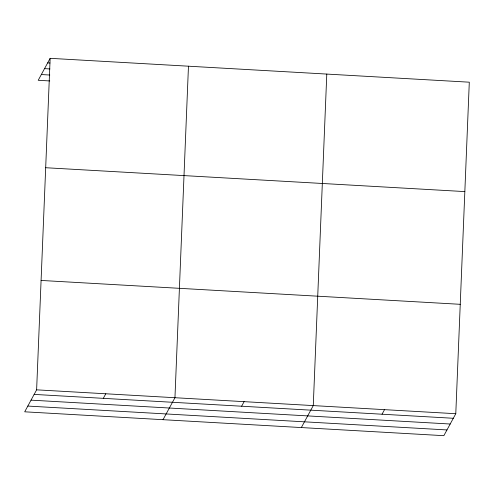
<?xml version="1.0" encoding="UTF-8"?>
<svg xmlns="http://www.w3.org/2000/svg" width="494" height="494" viewBox="0 0 494 494"><rect width="100%" height="100%" fill="white"/><g stroke="black" fill="none" stroke-linecap="round" stroke-linejoin="round"><path stroke-width="0.74" d="M36.624 389.84L50.147 58.323L469.3 82.189L455.783 413.713L443.853 435.677L24.7 411.811L36.624 389.84L455.783 413.713M188.467 66.202L174.95 397.719L163.02 419.684M326.787 74.075L313.27 405.593L301.34 427.563M50.147 58.323L38.217 80.287L49.746 80.948M103.308 398.343L105.79 393.78M241.628 406.222L244.11 401.659M382.047 414.213L384.523 409.656M47.665 62.886L49.974 63.016M44.546 68.629L49.925 68.938M41.335 74.545L49.789 75.026M45.683 167.725L464.842 191.592M41.088 280.444L460.241 304.31M34.148 394.403L453.307 418.276M31.029 400.146L450.188 424.019M27.818 406.068L446.971 429.934"/></g></svg>
